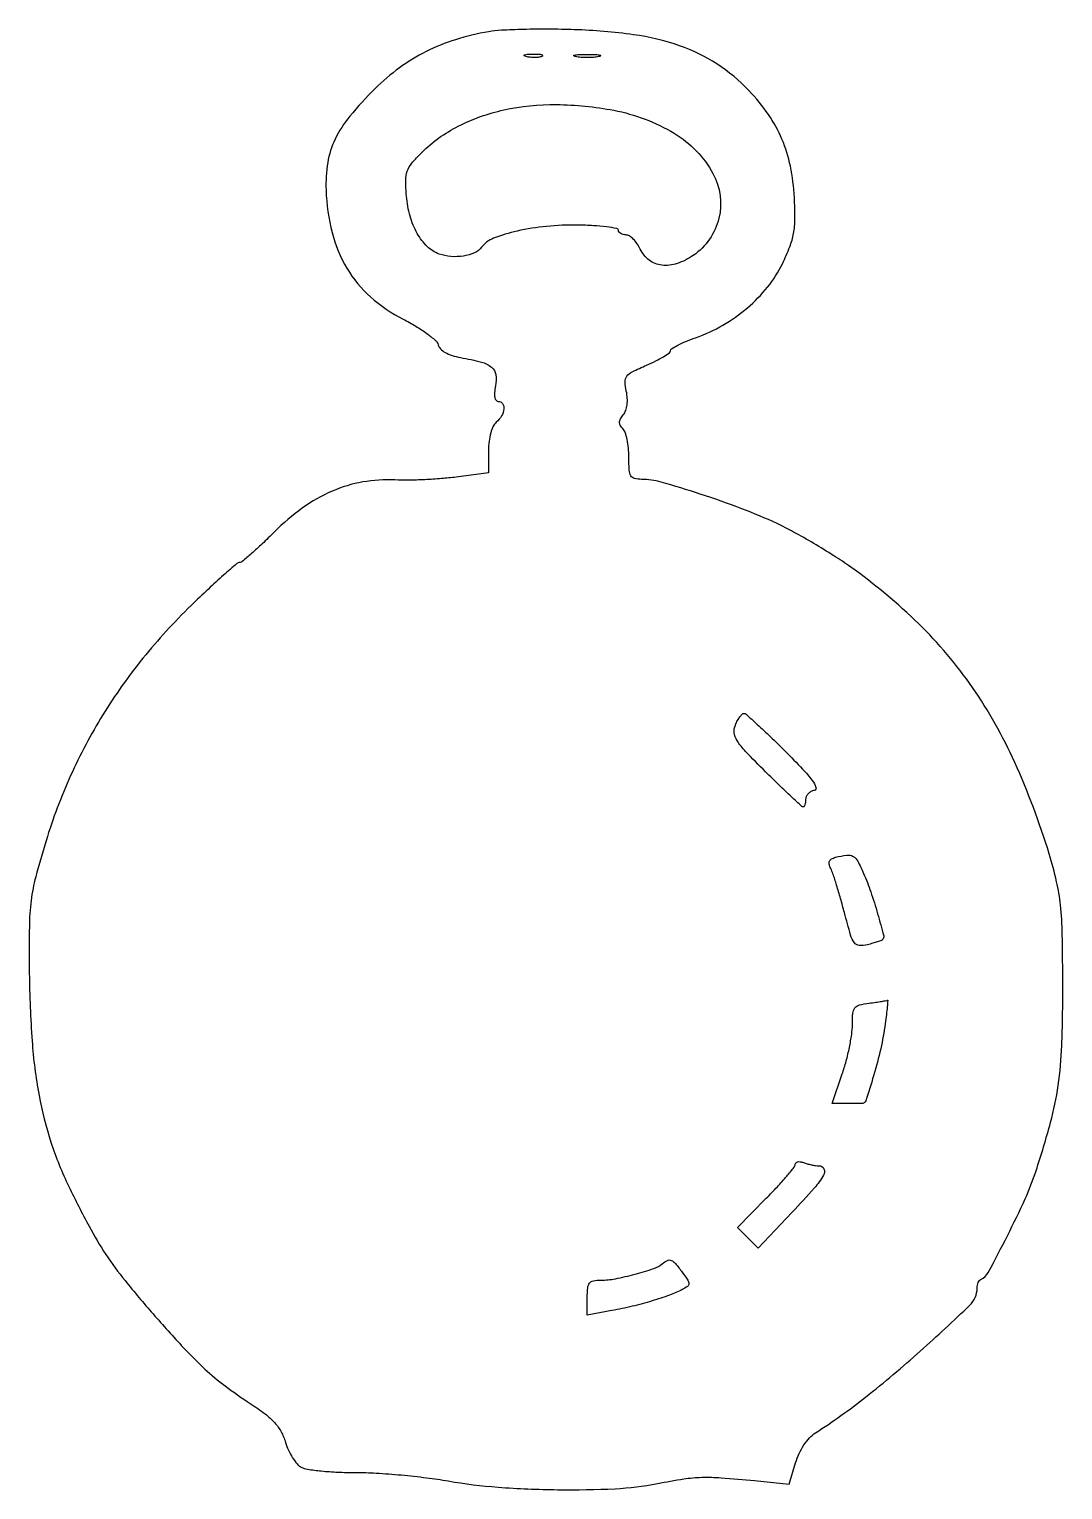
# Model space of a CAD drawing. Extents: x 1 to 199, y 1 to 282.
import ezdxf

# ---------------------------------------------------------------- set-up
doc = ezdxf.new("R2010")
doc.units = 0

msp = doc.modelspace()

# ---------------------------------------------------------------- linework, layer by layer
for points in [[(89, 281.094111, 0.033401), (82.661063, 279.562553, 0.040258), (76.982322, 277.265909, 0.041247), (71.859269, 274.144367, 0.03827), (67.178813, 270.152297, 0.024206), (62.317268, 264.824842, 0.060457), (59.476424, 260.397942, 0.072519), (58.070894, 255.933188, 0.049011), (57.738265, 250.597298, 0.053256), (58.904023, 242.448578, 0.072762), (61.745306, 235.609926, 0.075979), (66.310095, 230.087085, 0.064692), (72.558634, 225.819417, -0.017599), (75.007781, 224.46484, -0.022744), (77.148035, 223.044559, -0.02137), (78.790448, 221.732373, -0.150673), (79.322847, 220.873434, 0.133495), (79.769466, 220.095561, 0.067564), (80.676138, 219.407369, 0.052871), (81.983139, 218.841343, 0.031073), (83.63909, 218.434495, -0.019458), (87.632843, 217.551045, -0.106938), (89.589086, 216.558129, -0.187051), (90.398931, 215.137859, -0.086664), (90.346061, 212.980304, 0.026446), (90.16123, 211.710257, 0.066921), (90.200336, 210.779832, 0.118251), (90.44741, 210.213003, 0.235286), (90.875, 210, -0.247605), (91.690731, 209.569658, -0.175102), (91.955265, 208.54737, -0.110812), (91.513278, 207.187262, -0.085998), (90.5, 206, 0.108916), (89.886689, 205.211543, 0.044418), (89.411525, 203.9311, 0.038448), (89.102522, 202.321822, 0.028219), (89, 200.506722), (89, 196.258333), (82.75, 195.436135, -0.012747), (79.95672, 195.140891, -0.008308), (76.720313, 194.936086, -0.008357), (73.554932, 194.841516, -0.015756), (71, 194.888416, 0.056734), (64.80223, 194.494439, 0.057802), (58.892659, 192.716108, 0.054203), (53.233052, 189.505029, 0.040665), (47.776599, 184.856029, -0.006695), (45.47878, 182.611978, -0.010024), (43.407459, 180.720208, -0.005399), (41.626073, 179.19129, -0.176417), (41.100795, 179, 0.180309), (40.554274, 178.796293, 0.002859), (38.019771, 176.576562, 0.007133), (35.097297, 173.911989, 0.004617), (31.788874, 170.75, 0.029422), (22.517354, 160.595256, 0.032105), (14.790817, 149.702275, 0.032441), (8.589926, 138.017819, 0.031373), (3.873668, 125.5, 0.009513), (1.888295, 118.558139, 0.03352), (1.000476, 114.00377, 0.028542), (0.658961, 109.021608, 0.005537), (0.656278, 100, 0.015067), (1.188735, 86.991895, 0.02809), (2.526432, 76.532878, 0.032986), (4.82088, 67.521623, 0.034173), (8.260044, 59, 0.009558), (12.15792, 51.345926, 0.023591), (15.382614, 45.93339, 0.023971), (19.071905, 40.899051, 0.010164), (24.469189, 34.5, 0.006166), (30.332474, 27.992104, 0.020119), (34.434224, 23.89451, 0.025521), (38.301784, 20.678814, 0.015671), (43.155776, 17.277172, -0.017493), (46.018756, 15.255229, -0.045989), (47.869951, 13.55882, -0.05963), (49.091424, 11.840491, -0.051986), (49.941029, 9.802491, 0.034779), (50.513348, 8.284877, 0.033513), (51.296555, 6.841486, 0.035375), (52.161164, 5.667723, 0.093723), (52.969511, 5.016317, 0.087037), (54.176301, 4.619398, 0.011827), (56.82674, 4.298543, 0.013322), (60.01513, 4.074426, 0.010884), (63.433814, 4, -0.014683), (67.379775, 3.884101, -0.00806), (72.200373, 3.522624, -0.008028), (77.08536, 2.99782, -0.012708), (81.249555, 2.374891, 0.025154), (90.851412, 1.181955, 0.015242), (102.295021, 0.691554, 0.015195), (113.338917, 0.890829, 0.035985), (121.5, 1.877934, -0.009822), (126.574606, 2.762941, -0.030821), (130.019037, 3.078634, -0.026304), (133.750524, 2.993468, -0.005699), (140.17636, 2.434208), (146.852721, 1.776387), (148.080437, 5.874138, -0.037389), (148.754977, 7.63495, -0.036341), (149.689652, 9.29332, -0.038507), (150.776084, 10.684939, -0.065318), (151.904077, 11.636021, 0.0244), (161.548243, 18.504385, 0.015685), (172.062754, 27.342885, 0.008671), (181.590606, 36.17852, 0.204203), (183, 39.485581, -0.051397), (183.055681, 40.025826, -0.05361), (183.220313, 40.535348, -0.059523), (183.462665, 40.940989, -0.124416), (183.75, 41.166667, 0.16712), (185.13784, 42.458029, 0.005077), (188.820955, 49.531615, 0.010832), (192.244412, 56.650651, 0.027412), (194.330115, 62, 0.012928), (197.125579, 71.330205, 0.030301), (198.604524, 78.45525, 0.027405), (199.290899, 86.122435, 0.008907), (199.480619, 97.5, 0.004156), (199.385521, 107.561778, 0.021203), (199.049187, 113.145497, 0.031415), (198.30085, 117.629349, 0.017306), (196.856082, 123, 0.03143), (190.235601, 140.576094, 0.045657), (182.087451, 154.996163, 0.047814), (171.778949, 167.206692, 0.039411), (158.685724, 178.130746, 0.012724), (155.425353, 180.318932, 0.008269), (151.554556, 182.687419, 0.008315), (147.697193, 184.875281, 0.015626), (144.5, 186.491572, 0.018442), (137.746433, 189.346414, 0.011845), (129.723546, 192.178682, 0.009638), (122.197208, 194.477203, 0.069392), (118.448378, 195, -0.060107), (117.087606, 195.164178, -0.206108), (116.392348, 195.689066, -0.115913), (116.070603, 196.779927, -0.014005), (116, 199.3, 0.024579), (115.914855, 201.03104, 0.027687), (115.65995, 202.676925, 0.028542), (115.28992, 204.034616, 0.11608), (114.842382, 204.757618, -0.065253), (114.353101, 205.394498, -0.140414), (114.203865, 205.989485, -0.122105), (114.385289, 206.629409, -0.043392), (114.930833, 207.416659, 0.08687), (115.404469, 208.244995, 0.054959), (115.665651, 209.329612, 0.048378), (115.703369, 210.594154, 0.037353), (115.508699, 211.960392, -0.043547), (115.270546, 213.793916, -0.178217), (115.607903, 214.844892, -0.113109), (116.652113, 215.693111, -0.012996), (119.420248, 216.965814, 0.013813), (121.175111, 217.776121, 0.020701), (122.654698, 218.587502, 0.016491), (123.788048, 219.323535, 0.245205), (124, 219.729743, -0.261755), (124.221534, 220.12392, -0.016631), (125.419351, 220.79943, -0.02097), (126.980229, 221.531022, -0.013775), (128.831833, 222.246677, 0.044815), (134.107679, 224.671672, 0.046312), (138.804952, 227.975499, 0.047776), (142.682725, 231.976269, 0.054878), (145.528419, 236.468559, 0.020373), (146.963857, 239.732976, 0.04867), (147.685169, 242.277087, 0.043891), (147.940472, 245.066102, 0.014012), (147.838471, 249.235085, 0.037103), (147.075433, 255.227413, 0.050367), (145.457127, 260.431744, 0.050837), (142.845214, 265.170917, 0.038803), (139.105717, 269.768208, 0.058911), (132.930451, 274.892723, 0.059983), (125.766537, 278.399056, 0.050109), (116.901273, 280.523587, 0.025697), (105.5, 281.480044, 0.006851), (100.575784, 281.571691, 0.007073), (95.703125, 281.526672, 0.006868), (91.485113, 281.370023, 0.029867)], [(99.269032, 276.344063, -0.06278), (98.671085, 276.185595, -0.030339), (97.880008, 276.127736, -0.029507), (97.036634, 276.167106, -0.037336), (96.269032, 276.307009, -0.087174), (95.883358, 276.48334, -0.597527), (95.900903, 276.643467, -0.080377), (96.431793, 276.764444, -0.012823), (97.5, 276.805051, -0.014395), (98.580113, 276.787295, -0.052471), (99.257153, 276.684921, -0.333666), (99.386009, 276.52287, -0.31318)], [(110.25, 276.294267, -0.029693), (109.225293, 276.159351, -0.017887), (108, 276.115502, -0.017887), (106.774707, 276.159351, -0.029693), (105.75, 276.294267, -0.142433), (105.439977, 276.453014, -0.611425), (105.482813, 276.600334, -0.039503), (106.38851, 276.701569, -0.008087), (108, 276.727636, -0.008087), (109.61149, 276.701569, -0.039503), (110.517187, 276.600334, -0.611425), (110.560023, 276.453014, -0.142433)], [(113.103858, 265.980304, -0.088316), (124.718522, 261.560763, -0.133186), (132.183847, 253.803313, -0.186654), (133.326391, 245.22009, -0.185417), (128.400665, 238.072369, -0.06778), (125.269926, 236.500217, -0.11171), (122.338748, 236.183811, -0.133586), (119.915296, 237.153364, -0.12045), (118.202822, 239.25, 0.039688), (117.594062, 240.302274, 0.045764), (116.851658, 241.192187, 0.051486), (116.092617, 241.807473, 0.14559), (115.445434, 242, -0.059788), (114.892665, 242.066335, -0.078625), (114.424596, 242.261915, -0.096893), (114.111137, 242.551543, -0.159254), (114, 242.891624, 0.363798), (113.699505, 243.249961, 0.01181), (111.702432, 243.554898, 0.017631), (109.177247, 243.789517, 0.010695), (106.178493, 243.897511, 0.027464), (100.145188, 243.654202, 0.032661), (94.520507, 242.743508, 0.034713), (89.982254, 241.363429, 0.137515), (87.662564, 239.643782, -0.125449), (86.291544, 238.576103, -0.06346), (84.17702, 237.955902, -0.058889), (81.766408, 237.857225, -0.066379), (79.5, 238.338621, -0.110197), (77.21643, 239.774655, -0.068926), (75.291337, 242.295008, -0.060095), (73.903778, 245.626889, -0.047992), (73.21188, 249.458545, -0.019071), (73.075223, 252.52046, -0.085747), (73.367884, 254.282271, -0.091281), (74.226154, 255.789143, -0.023193), (76.144559, 257.864246, -0.077598), (83.183776, 262.925319, -0.063159), (91.941636, 266.046124, -0.057031), (102.057316, 267.08382, -0.043955)], [(146.044868, 142.75, -0.006953), (149.43293, 139.280735, -0.030371), (151.27788, 137.085561, -0.072278), (151.991885, 135.759417, -0.461134), (151.662429, 135.176676, 0.078412), (151.027229, 134.94582, 0.076638), (150.488339, 134.529242, 0.081448), (150.125722, 133.996015, 0.109097), (150, 133.426676, -0.029995), (149.967181, 132.880092, -0.046677), (149.867362, 132.419086, -0.059175), (149.722178, 132.098064, -0.262773), (149.548467, 132, -0.18835), (149.246864, 132.117793, -0.001372), (147.232522, 133.984667, -0.004925), (144.937106, 136.166414, -0.003106), (142.298467, 138.756313, -0.006428), (138.441817, 142.688883, -0.047397), (136.815002, 144.750434, -0.113245), (136.267173, 146.261439, -0.135002), (136.487128, 147.756313, -0.022501), (136.912297, 148.615616, -0.031143), (137.373848, 149.340917, -0.031916), (137.810198, 149.866606, -0.206405), (138.119567, 150, -0.184966), (138.542654, 149.837942, -0.002333), (140.713814, 147.870313, -0.006459), (143.20788, 145.528868, -0.004142)], [(161.167136, 119.216956, -0.020075), (162.532068, 115.684001, -0.012423), (163.863133, 111.436594, -0.00489), (165.019286, 107.243849, -0.267275), (164.813675, 106.480342, -0.108706), (164.571877, 106.325753, -0.007908), (163.820653, 106.063009, -0.010758), (162.904774, 105.78057, -0.007927), (161.879411, 105.50587, -0.078874), (160.311327, 105.366759, -0.223918), (159.377176, 105.888681, -0.08473), (158.66031, 107.366426, -0.006391), (157.468803, 111.674587, 0.004907), (156.720786, 114.410786, 0.005767), (155.956818, 116.987766, 0.005107), (155.264748, 119.148624, 0.035284), (154.841021, 120.177384, -0.057383), (154.55006, 120.982952, -0.160379), (154.601054, 121.57385, -0.166408), (154.990089, 122.005146, -0.062915), (155.753679, 122.311383, -0.031614), (157.933182, 122.736289, -0.163592), (159.120866, 122.501738, -0.140379), (160.024855, 121.574256, -0.021206)], [(165.316345, 90.291339, -0.021975), (164.444768, 85.505961, -0.016303), (163.079981, 80.306694, -0.007689), (161.568926, 75.501722, -0.341579), (160.75, 74.950521, 0.010719), (160.316985, 74.969777, 0.001881), (159.501759, 74.985465, 0.002039), (158.545369, 74.99637, 0.001831), (157.553861, 75), (155.107723, 75), (157.053861, 80.65655, 0.017643), (157.799013, 83.099274, 0.014356), (158.428322, 85.761891, 0.014599), (158.86614, 88.24994, 0.036263), (159, 90.093192, -0.020955), (159.094411, 92.344888, -0.145175), (159.491616, 93.362491, -0.167844), (160.350688, 93.922539, -0.030427), (162.25, 94.276604, 0.003712), (163.512137, 94.442757, 0.005535), (164.61313, 94.608461, 0.002551), (165.54605, 94.764338, 0.109303), (165.73087, 94.839963, -0.632671), (165.808936, 94.795052, -0.002858), (165.704337, 93.56982, -0.007246), (165.547419, 92.086163, -0.004088)], [(152.581787, 63, -0.29399), (153.523095, 62.394167, -0.242127), (153.464614, 61.177985, -0.051174), (151.687696, 58.71729, -0.007145), (147.437671, 54.081074), (140.875341, 47.124659), (138.872549, 49.127451), (136.869757, 51.130243), (142.434879, 56.739923, 0.007744), (144.567245, 58.957005, 0.011385), (146.365246, 60.97559, 0.006871), (147.79744, 62.706798, 0.170991), (148, 63.281791, -0.204227), (148.129553, 63.585739, -0.141484), (148.46465, 63.761845, -0.09203), (148.975838, 63.771671, -0.050564), (149.581787, 63.606989, 0.024761), (150.290883, 63.374442, 0.016939), (151.115525, 63.178303, 0.017107), (151.925091, 63.043146, 0.032815)], [(126.264352, 42.51144, -0.011889), (127.326835, 40.975197, -0.146356), (127.528704, 40.300321, -0.241136), (127.267536, 39.790271, -0.036911), (126.264352, 39.174477, -0.032433), (123.816389, 38.104979, -0.014238), (120.454955, 36.99632, -0.013476), (116.642292, 35.969167, -0.013163), (112.75, 35.140033), (108, 34.258211), (108, 37.629105, -0.023194), (108.088268, 39.530892, -0.143608), (108.445347, 40.430057, -0.185166), (109.181163, 40.872451, -0.043813), (110.63398, 41, 0.047604), (113.398239, 41.263777, 0.017933), (117.189294, 42.135981, 0.015294), (120.807597, 43.22591, 0.099265), (122.45, 44.168578, -0.069852), (123.401261, 44.791073, -0.215711), (124.151366, 44.802374, -0.11789), (124.954014, 44.199082, -0.015678)]]:
    msp.add_lwpolyline(points, format="xyb", close=True)

doc.saveas('drawing.dxf')
